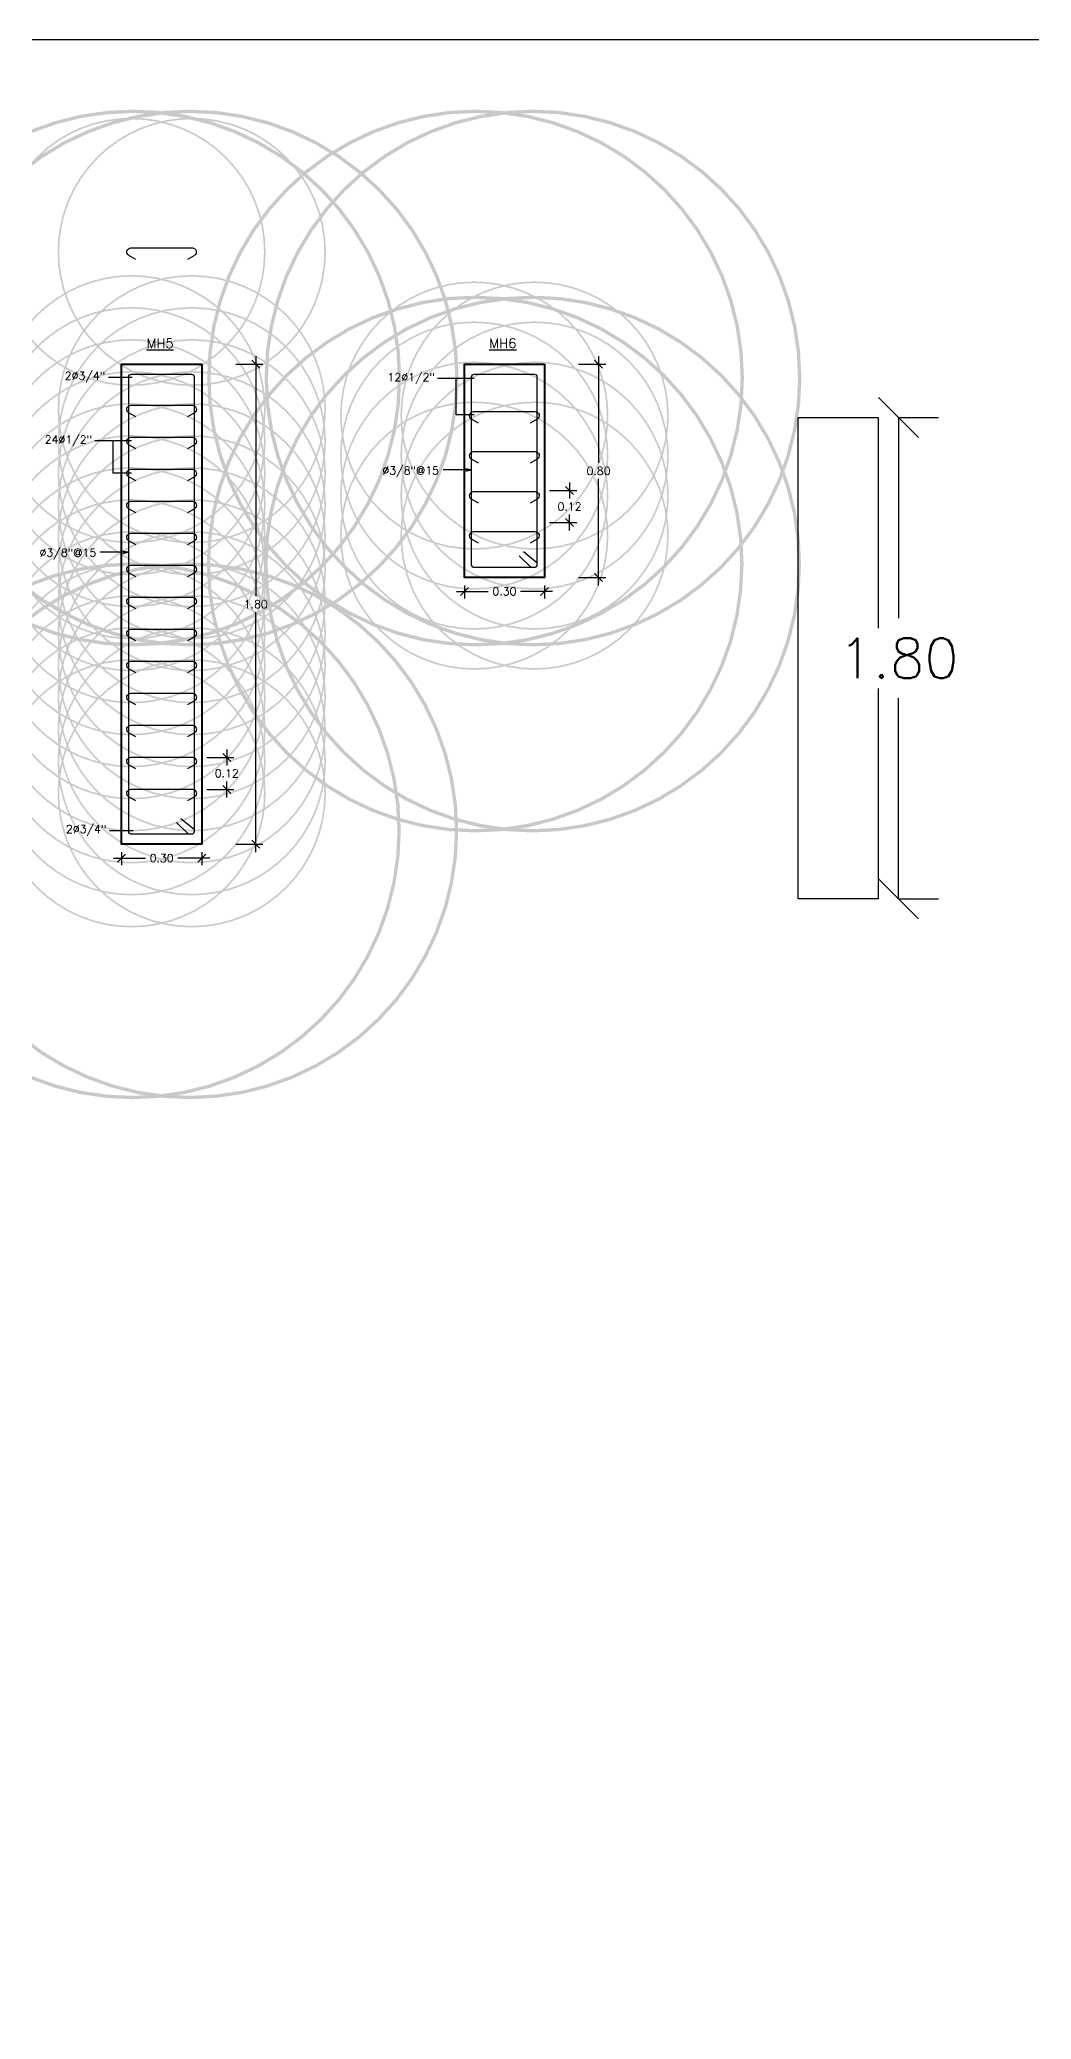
# Model space of a CAD drawing. Header units: metres. Extents: x -25 to 234, y -25 to 53.
# Drawn here: x 3.01 to 6.73, y -17.64 to -10.22 of the extents above; entities that cross this region are included whole.
import ezdxf

# ---------------------------------------------------------------- set-up
doc = ezdxf.new("R2010")
doc.units = ezdxf.units.M
doc.header["$LTSCALE"] = 0.1
doc.header["$MEASUREMENT"] = 0
doc.header["$PDMODE"] = 66
doc.linetypes.add('CONTINUA', pattern=[0])
for name, color, linetype in [('001-DIMTEXTO', 4, 'Continuous'), ('ACERO', 5, 'Continuous'), ('DIMENSIONES', 7, 'Continuous'), ('DIMTEXTO', 4, 'Continuous'), ('DIMZAPATA', 4, 'Continuous')]:
    doc.layers.add(name, color=color, linetype=linetype)
doc.layers.add('COLUMNAS', color=7, linetype='Continuous', lineweight=40)
doc.styles.add('SMPLEX', font='simplex.shx')
doc.dimstyles.new('D-15', dxfattribs={"dimscale": 0.15, "dimtxt": 0.2, "dimasz": 0.2, "dimexe": 0.18, "dimexo": 0.2, "dimgap": 0.1, "dimtad": 0, "dimtih": 1, "dimtoh": 1, "dimzin": 0, "dimdsep": 46, "dimtxsty": 'SMPLEX', "dimblk": 'OBLIQUE', "dimcen": 0.09, "dimdle": 0.2, "dimclrd": 4, "dimclre": 4, "dimclrt": 4, "dimadec": 0, "dimazin": 0, "dimtfac": 1, "dimtofl": 0, "dimtmove": 0, "dimatfit": 3, "dimldrblk": 'OPEN30', "dimfxl": 0.5, "dimfxlon": 1, "dimtolj": 1, "dimtzin": 0, "dimarcsym": 0})
doc.dimstyles.new('DIM-10', dxfattribs={"dimscale": 0.1, "dimtxt": 0.2, "dimasz": 0.2, "dimexe": 0.2, "dimexo": 0.2, "dimgap": 0.1, "dimtad": 0, "dimtih": 1, "dimtoh": 1, "dimzin": 0, "dimdsep": 46, "dimtxsty": 'SMPLEX', "dimblk": 'OBLIQUE', "dimcen": 0.2, "dimclrd": 4, "dimclre": 4, "dimclrt": 4, "dimadec": 0, "dimazin": 0, "dimtfac": 1, "dimtmove": 0, "dimatfit": 3, "dimldrblk": 'OPEN30', "dimfxl": 0.6, "dimfxlon": 1, "dimtolj": 1, "dimtzin": 0, "dimarcsym": 0})
doc.dimstyles.new('DIM-75', dxfattribs={"dimscale": 0.75, "dimtxt": 0.2, "dimasz": 0.2, "dimexe": 0.2, "dimexo": 0.2, "dimgap": 0.1, "dimtad": 0, "dimtih": 1, "dimtoh": 1, "dimzin": 0, "dimdsep": 46, "dimtxsty": 'SMPLEX', "dimblk1": 'OBLIQUE', "dimblk2": 'OBLIQUE', "dimsah": 1, "dimcen": 0.2, "dimclrd": 4, "dimclre": 4, "dimclrt": 4, "dimadec": 0, "dimazin": 0, "dimtfac": 1, "dimtmove": 1, "dimatfit": 3, "dimldrblk": 'OPEN30', "dimfxl": 0.25, "dimfxlon": 1, "dimtfill": 1, "dimtolj": 1, "dimtzin": 0, "dimarcsym": 0})

# ---------------------------------------------------------------- blocks, each defined once
blk = doc.blocks.new('_Oblique')
at = {"color": 0, "linetype": 'ByBlock', "lineweight": -2}
blk.add_line((-0.5, -0.5), (0.5, 0.5), dxfattribs=at)
blk = doc.blocks.new('*D725')
at = {"layer": 'Defpoints', "color": 0, "transparency": 16777216}
for p in [(3.6188, -11.4367), (3.6188, -13.2367), (3.8215, -13.2367)]:
    blk.add_point(p, dxfattribs=at)
at = {"layer": 'DIMTEXTO', "color": 4, "lineweight": -2, "transparency": 16777216}
for p, q in [((3.8215, -11.4067), (3.8215, -12.3067)), ((3.7465, -11.4367), (3.8485, -11.4367)), ((3.8215, -13.2667), (3.8215, -12.3667)), ((3.7465, -13.2367), (3.8485, -13.2367))]:
    blk.add_line(p, q, dxfattribs=at)
at = {"layer": 'DIMTEXTO', "color": 4, "lineweight": -2, "transparency": 16777216, "xscale": 0.03, "yscale": 0.03, "zscale": 0.03}
for p, rotation in [((3.8215, -11.4367), 90), ((3.8215, -13.2367), 270)]:
    blk.add_blockref('_Oblique', p, dxfattribs=dict(at, rotation=rotation))
at = {"layer": 'DIMTEXTO', "color": 4, "transparency": 16777216, "insert": (3.8215, -12.3367), "char_height": 0.03, "attachment_point": 5, "style": 'SMPLEX'}
blk.add_mtext('\\A1;1.80', dxfattribs=at)
blk = doc.blocks.new('_Open30')
at = {"layer": 'DIMTEXTO', "color": 0, "lineweight": -2}
for p, q in [((-1, 0.268), (0, 0)), ((0, 0), (-1, -0.268)), ((0, 0), (-1, 0))]:
    blk.add_line(p, q, dxfattribs=at)
blk = doc.blocks.new('*D726')
at = {"layer": 'Defpoints', "color": 0, "transparency": 16777216}
for p in [(3.3188, -13.2367), (3.6188, -13.2367), (3.6188, -13.2885)]:
    blk.add_point(p, dxfattribs=at)
at = {"layer": 'DIMTEXTO', "color": 4, "lineweight": -2, "transparency": 16777216}
for p, q in [((3.3188, -13.2667), (3.3188, -13.3155)), ((3.6188, -13.2667), (3.6188, -13.3155)), ((3.2888, -13.2885), (3.4081, -13.2885)), ((3.6488, -13.2885), (3.5295, -13.2885))]:
    blk.add_line(p, q, dxfattribs=at)
at = {"layer": 'DIMTEXTO', "color": 4, "lineweight": -2, "transparency": 16777216, "xscale": 0.03, "yscale": 0.03, "zscale": 0.03, "rotation": 180}
blk.add_blockref('_Oblique', (3.3188, -13.2885), dxfattribs=at)
at = {"layer": 'DIMTEXTO', "color": 4, "lineweight": -2, "transparency": 16777216, "xscale": 0.03, "yscale": 0.03, "zscale": 0.03}
blk.add_blockref('_Oblique', (3.6188, -13.2885), dxfattribs=at)
at = {"layer": 'DIMTEXTO', "color": 4, "transparency": 16777216, "insert": (3.4688, -13.2885), "char_height": 0.03, "attachment_point": 5, "style": 'SMPLEX'}
blk.add_mtext('\\A1;0.30', dxfattribs=at)
blk = doc.blocks.new('*D727')
at = {"layer": 'Defpoints', "color": 0, "transparency": 16777216}
for p in [(3.4976, -12.9107), (3.4684, -13.0307), (3.7127, -13.0307)]:
    blk.add_point(p, dxfattribs=at)
at = {"layer": 'DIMTEXTO', "color": 4, "lineweight": -2, "transparency": 16777216}
for p, q in [((3.6377, -12.9107), (3.7397, -12.9107)), ((3.7127, -12.8807), (3.7127, -12.9407)), ((3.6377, -13.0307), (3.7397, -13.0307)), ((3.7127, -13.0607), (3.7127, -13.0007))]:
    blk.add_line(p, q, dxfattribs=at)
at = {"layer": 'DIMTEXTO', "color": 4, "lineweight": -2, "transparency": 16777216, "xscale": 0.03, "yscale": 0.03, "zscale": 0.03}
for p, rotation in [((3.7127, -12.9107), 90), ((3.7127, -13.0307), 270)]:
    blk.add_blockref('_Oblique', p, dxfattribs=dict(at, rotation=rotation))
at = {"layer": 'DIMTEXTO', "color": 4, "transparency": 16777216, "insert": (3.7127, -12.9707), "char_height": 0.03, "attachment_point": 5, "style": 'SMPLEX'}
blk.add_mtext('\\A1;0.12', dxfattribs=at)
blk = doc.blocks.new('*D733')
at = {"layer": 'Defpoints', "color": 0, "linetype": 'CONTINUA', "transparency": 16777216}
for p in [(6.1555, -11.6371), (6.2313, -11.6371), (6.1555, -13.4417)]:
    blk.add_point(p, dxfattribs=at)
at = {"layer": 'DIMENSIONES', "color": 4, "linetype": 'CONTINUA', "lineweight": -2, "transparency": 16777216}
for p, q in [((6.2313, -11.6371), (6.3813, -11.6371)), ((6.2313, -11.6371), (6.2313, -12.3894)), ((6.2313, -13.4417), (6.2313, -12.6894)), ((6.2313, -13.4417), (6.3813, -13.4417))]:
    blk.add_line(p, q, dxfattribs=at)
at = {"layer": 'DIMENSIONES', "color": 4, "linetype": 'CONTINUA', "lineweight": -2, "transparency": 16777216, "xscale": 0.15, "yscale": 0.15, "zscale": 0.15}
for p, rotation in [((6.2313, -11.6371), 90), ((6.2313, -13.4417), 270)]:
    blk.add_blockref('_Oblique', p, dxfattribs=dict(at, rotation=rotation))
at = {"layer": 'DIMENSIONES', "color": 4, "linetype": 'CONTINUA', "transparency": 16777216, "insert": (6.2313, -12.5394), "char_height": 0.15, "attachment_point": 5, "style": 'SMPLEX', "bg_fill": 3, "box_fill_scale": 1.25, "bg_fill_color": 256, "bg_fill_true_color": 13158600, "bg_fill_transparency": 0}
blk.add_mtext('\\A1;1.80', dxfattribs=at)
blk = doc.blocks.new('*U734')
at = {"layer": 'ACERO', "const_width": 1}
for points in [[(-0.1129, 0.0035, 1), (-0.1129, 0.0098, 1)], [(0.1132, 0.0035, 1), (0.1132, 0.0098, 1)]]:
    blk.add_lwpolyline(points, format="xyb", close=True, dxfattribs=at)
at = {"layer": 'ACERO', "linetype": 'CONTINUA'}
blk.add_lwpolyline([(-0.097, -0.0216), (-0.123, -0.0064, -0.765011), (-0.1154, 0.0216), (0.1154, 0.0216, -0.765011), (0.123, -0.0064), (0.097, -0.0216)], format="xyb", dxfattribs=at)
blk = doc.blocks.new('*U735')
at = {"layer": '001-DIMTEXTO', "color": 0, "linetype": 'ByBlock', "lineweight": -2, "transparency": 16777216}
for p in [(0, 1.44), (0, 1.32), (0, 1.2), (0, 1.08), (0, 0.96), (0, 0.84), (0, 0.72), (0, 0.6), (0, 0.48), (0, 0.36), (0, 0.24), (0, 0.12), (0, 0)]:
    blk.add_blockref('*U734', p, dxfattribs=at)
blk = doc.blocks.new('*D749')
at = {"layer": 'Defpoints', "color": 0, "transparency": 16777216}
for p in [(4.904, -11.4367), (4.904, -12.2367), (5.1067, -12.2367)]:
    blk.add_point(p, dxfattribs=at)
at = {"layer": 'DIMTEXTO', "color": 4, "lineweight": -2, "transparency": 16777216}
for p, q in [((5.1067, -11.4067), (5.1067, -11.8067)), ((5.0317, -11.4367), (5.1337, -11.4367)), ((5.1067, -12.2667), (5.1067, -11.8667)), ((5.0317, -12.2367), (5.1337, -12.2367))]:
    blk.add_line(p, q, dxfattribs=at)
at = {"layer": 'DIMTEXTO', "color": 4, "lineweight": -2, "transparency": 16777216, "xscale": 0.03, "yscale": 0.03, "zscale": 0.03}
for p, rotation in [((5.1067, -11.4367), 90), ((5.1067, -12.2367), 270)]:
    blk.add_blockref('_Oblique', p, dxfattribs=dict(at, rotation=rotation))
at = {"layer": 'DIMTEXTO', "color": 4, "transparency": 16777216, "insert": (5.1067, -11.8367), "char_height": 0.03, "attachment_point": 5, "style": 'SMPLEX'}
blk.add_mtext('\\A1;0.80', dxfattribs=at)
blk = doc.blocks.new('*D750')
at = {"layer": 'Defpoints', "color": 0, "transparency": 16777216}
for p in [(4.604, -12.2367), (4.904, -12.2367), (4.904, -12.2885)]:
    blk.add_point(p, dxfattribs=at)
at = {"layer": 'DIMTEXTO', "color": 4, "lineweight": -2, "transparency": 16777216}
for p, q in [((4.574, -12.2885), (4.6933, -12.2885)), ((4.604, -12.2667), (4.604, -12.3155)), ((4.934, -12.2885), (4.8147, -12.2885)), ((4.904, -12.2667), (4.904, -12.3155))]:
    blk.add_line(p, q, dxfattribs=at)
at = {"layer": 'DIMTEXTO', "color": 4, "lineweight": -2, "transparency": 16777216, "xscale": 0.03, "yscale": 0.03, "zscale": 0.03, "rotation": 180}
blk.add_blockref('_Oblique', (4.604, -12.2885), dxfattribs=at)
at = {"layer": 'DIMTEXTO', "color": 4, "lineweight": -2, "transparency": 16777216, "xscale": 0.03, "yscale": 0.03, "zscale": 0.03}
blk.add_blockref('_Oblique', (4.904, -12.2885), dxfattribs=at)
at = {"layer": 'DIMTEXTO', "color": 4, "transparency": 16777216, "insert": (4.754, -12.2885), "char_height": 0.03, "attachment_point": 5, "style": 'SMPLEX'}
blk.add_mtext('\\A1;0.30', dxfattribs=at)
blk = doc.blocks.new('*D751')
at = {"layer": 'Defpoints', "color": 0, "transparency": 16777216}
for p in [(4.7828, -11.9107), (4.7536, -12.0307), (4.9979, -12.0307)]:
    blk.add_point(p, dxfattribs=at)
at = {"layer": 'DIMTEXTO', "color": 4, "lineweight": -2, "transparency": 16777216}
for p, q in [((4.9229, -11.9107), (5.0249, -11.9107)), ((4.9979, -11.8807), (4.9979, -11.9407)), ((4.9979, -12.0607), (4.9979, -12.0007)), ((4.9229, -12.0307), (5.0249, -12.0307))]:
    blk.add_line(p, q, dxfattribs=at)
at = {"layer": 'DIMTEXTO', "color": 4, "lineweight": -2, "transparency": 16777216, "xscale": 0.03, "yscale": 0.03, "zscale": 0.03}
for p, rotation in [((4.9979, -11.9107), 90), ((4.9979, -12.0307), 270)]:
    blk.add_blockref('_Oblique', p, dxfattribs=dict(at, rotation=rotation))
at = {"layer": 'DIMTEXTO', "color": 4, "transparency": 16777216, "insert": (4.9979, -11.9707), "char_height": 0.03, "attachment_point": 5, "style": 'SMPLEX'}
blk.add_mtext('\\A1;0.12', dxfattribs=at)
blk = doc.blocks.new('*U746')
at = {"layer": 'ACERO', "const_width": 1}
for points in [[(-0.1129, 0.0035, 1), (-0.1129, 0.0098, 1)], [(0.1132, 0.0035, 1), (0.1132, 0.0098, 1)]]:
    blk.add_lwpolyline(points, format="xyb", close=True, dxfattribs=at)
at = {"layer": 'ACERO', "linetype": 'CONTINUA'}
blk.add_lwpolyline([(-0.097, -0.0216), (-0.123, -0.0064, -0.765011), (-0.1154, 0.0216), (0.1154, 0.0216, -0.765011), (0.123, -0.0064), (0.097, -0.0216)], format="xyb", dxfattribs=at)
blk = doc.blocks.new('*U748')
at = {"layer": '001-DIMTEXTO', "color": 0, "linetype": 'ByBlock', "lineweight": -2, "transparency": 16777216}
for p in [(0, 0.45), (0, 0.3), (0, 0.15), (0, 0)]:
    blk.add_blockref('*U746', p, dxfattribs=at)

msp = doc.modelspace()

# ---------------------------------------------------------------- linework, layer by layer
at = {"layer": '001-DIMTEXTO', "linetype": 'CONTINUA'}
for p, q in [((4.6407, -11.491), (4.503, -11.491)), ((3.3555, -11.7246), (3.2178, -11.7246))]:
    msp.add_line(p, q, dxfattribs=at)
for points in [[(4.6407, -11.6272), (4.5725, -11.6272), (4.5725, -11.491)], [(3.3555, -11.8456), (3.2873, -11.8456), (3.2873, -11.7246)]]:
    msp.add_lwpolyline(points, dxfattribs=at)
msp.add_lwpolyline([(5.8555, -11.6371), (6.1555, -11.6371), (6.1555, -13.4417), (5.8555, -13.4417)], close=True, dxfattribs=at)
at = {"layer": 'ACERO'}
for p, q in [((4.8546, -12.1992), (4.8093, -12.1553)), ((4.8757, -12.1812), (4.8258, -12.1407)), ((3.5694, -13.1992), (3.5241, -13.1553)), ((3.5905, -13.1812), (3.5406, -13.1407))]:
    msp.add_line(p, q, dxfattribs=at)
for points, const_width in [([(3.3604, -11.4951, 1), (3.3604, -11.4824, 1)], 2), ([(3.3555, -11.0189, 1), (3.3555, -11.0125, 1)], 1), ([(3.5816, -11.0189, 1), (3.5816, -11.0125, 1)], 1), ([(4.6456, -11.4951, 1), (4.6456, -11.4824, 1)], 2), ([(3.359, -13.1924, 1), (3.359, -13.1797, 1)], 2), ([(3.5744, -13.1924, -1), (3.5744, -13.1797, -1)], 2)]:
    msp.add_lwpolyline(points, format="xyb", close=True, dxfattribs=dict(at, const_width=const_width))
at = {"layer": 'ACERO', "linetype": 'CONTINUA'}
msp.add_lwpolyline([(3.3714, -11.044), (3.3454, -11.0287, -0.765011), (3.353, -11.0008), (3.5838, -11.0008, -0.765011), (3.5914, -11.0287), (3.5654, -11.044)], format="xyb", dxfattribs=at)
at = {"layer": 'ACERO'}
for points in [[(3.5805, -13.1992), (3.3555, -13.1992, -0.414214), (3.3455, -13.1892), (3.3455, -11.4842, -0.414214), (3.3555, -11.4742), (3.5805, -11.4742, -0.414214), (3.5905, -11.4842), (3.5905, -13.1892, -0.414214)], [(4.8657, -12.1992), (4.6407, -12.1992, -0.414214), (4.6307, -12.1892), (4.6307, -11.4842, -0.414214), (4.6407, -11.4742), (4.8657, -11.4742, -0.414214), (4.8757, -11.4842), (4.8757, -12.1892, -0.414214)]]:
    msp.add_lwpolyline(points, format="xyb", close=True, dxfattribs=at)
at = {"layer": 'COLUMNAS', "color": 1}
for points in [[(3.6188, -11.4367), (3.6188, -13.2367), (3.3188, -13.2367), (3.3188, -11.4367)], [(4.904, -11.4367), (4.904, -12.2367), (4.604, -12.2367), (4.604, -11.4367)]]:
    msp.add_lwpolyline(points, close=True, dxfattribs=at)
at = {"layer": 'DIMTEXTO'}
for p, q in [((3.3577, -11.4863), (3.2689, -11.4863)), ((3.362, -13.1861), (3.2732, -13.1861))]:
    msp.add_line(p, q, dxfattribs=at)
at = {"layer": 'DIMZAPATA', "linetype": 'CONTINUA'}
msp.add_lwpolyline([(-5.4557, -10.2199), (23.1199, -10.2199), (23.1199, -25.0642), (-5.4557, -25.0642)], close=True, dxfattribs=at)

# ---------------------------------------------------------------- texts
at = {"layer": 'DIMTEXTO', "color": 4, "char_height": 0.03, "attachment_point": 5, "style": 'SMPLEX'}
for s, insert in [('\\A1;2%%C3/4"', (3.1815, -11.4851)), ('\\A1;12%%C1/2"', (4.4044, -11.4908)), ('\\A1;24%%C1/2"', (3.1192, -11.7244)), ('\\A1;%%C3/8"@15', (4.4024, -11.8401)), ('\\A1;%%C3/8"@15', (3.1172, -12.1484)), ('\\A1;2%%C3/4"', (3.1858, -13.1848))]:
    msp.add_mtext(s, dxfattribs=dict(at, insert=insert))

# ---------------------------------------------------------------- dimensions: what is measured, and where the dimension line sits
at = {"layer": 'DIMTEXTO'}
for base, p1, p2, angle, picture, middle in [((3.8215, -13.2367), (3.6188, -11.4367), (3.6188, -13.2367), 270, '*D725', (3.8215, -12.3367)), ((5.1067, -12.2367), (4.904, -11.4367), (4.904, -12.2367), 270, '*D749', (5.1067, -11.8367)), ((4.9979, -12.0307), (4.7828, -11.9107), (4.7536, -12.0307), 90, '*D751', (4.9979, -11.9707)), ((3.7127, -13.0307), (3.4976, -12.9107), (3.4684, -13.0307), 90, '*D727', (3.7127, -12.9707))]:
    dim = msp.add_linear_dim(base=base, p1=p1, p2=p2, angle=angle, dimstyle='D-15', dxfattribs=at)
    dim.commit()
    dim.dimension.update_dxf_attribs({"geometry": picture, "text_midpoint": middle})
for base, p1, p2, picture, middle in [((4.904, -12.2885), (4.604, -12.2367), (4.904, -12.2367), '*D750', (4.754, -12.2885)), ((3.6188, -13.2885), (3.3188, -13.2367), (3.6188, -13.2367), '*D726', (3.4688, -13.2885))]:
    dim = msp.add_linear_dim(base=base, p1=p1, p2=p2, dimstyle='D-15', dxfattribs=at)
    dim.commit()
    dim.dimension.update_dxf_attribs({"geometry": picture, "text_midpoint": middle})

# ---------------------------------------------------------------- leaders
for points in [[(4.6289, -11.8334), (4.5237, -11.8334)], [(3.3437, -12.1418), (3.2385, -12.1418)]]:
    msp.add_leader(points, dimstyle='DIM-10', dxfattribs=at)

# ---------------------------------------------------------------- next in the draw order: texts
at = {"layer": 'DIMTEXTO', "color": 4, "char_height": 0.036, "attachment_point": 5, "style": 'SMPLEX', "bg_fill": 2}
for s, insert in [('{\\LMH5}', (3.4628, -11.3583)), ('{\\LMH6}', (4.748, -11.3583))]:
    msp.add_mtext(s, dxfattribs=dict(at, insert=insert))

# ---------------------------------------------------------------- next in the draw order: dimensions: what is measured, and where the dimension line sits
at = {"layer": 'DIMENSIONES', "linetype": 'CONTINUA'}
dim = msp.add_linear_dim(base=(6.2313, -11.6371), p1=(6.1555, -13.4417), p2=(6.1555, -11.6371), angle=90, dimstyle='DIM-75', dxfattribs=at)
dim.commit()
dim.dimension.update_dxf_attribs({"geometry": '*D733', "text_midpoint": (6.2313, -12.5394)})

# ---------------------------------------------------------------- next in the draw order: linework, layer by layer
at = {"layer": 'ACERO', "const_width": 2}
for points in [[(3.5757, -11.4951, -1), (3.5757, -11.4824, -1)], [(4.8609, -11.4951, -1), (4.8609, -11.4824, -1)], [(4.6442, -12.1924, 1), (4.6442, -12.1797, 1)], [(4.8596, -12.1924, -1), (4.8596, -12.1797, -1)]]:
    msp.add_lwpolyline(points, format="xyb", close=True, dxfattribs=at)

# ---------------------------------------------------------------- next in the draw order: block references
at = {"layer": '001-DIMTEXTO', "linetype": 'CONTINUA'}
for name, p in [('*U735', (3.4684, -13.0522)), ('*U748', (4.7536, -12.0861))]:
    msp.add_blockref(name, p, dxfattribs=at)

doc.saveas('drawing.dxf')
